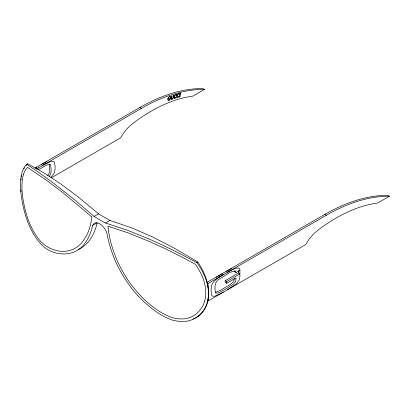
<?xml version="1.0" encoding="UTF-8"?>
<svg xmlns="http://www.w3.org/2000/svg" width="410" height="410" viewBox="0 0 410 410"><rect width="100%" height="100%" fill="white"/><g stroke="black" fill="none" stroke-linecap="round" stroke-linejoin="round"><path stroke-width="0.61" d="M20.925 180.226L21.146 178.586M234.428 278.697L233.644 281.48L230.553 284.309L219.985 290.531L215.45 292.351M23.806 168.899L24.477 167.818M47.678 175.562C50.594 172.702 49.179 168.151 49.349 164.533M49.19 176.433C52.055 173.333 51.106 168.377 50.558 164.584L49.19 164.246L46.602 165.092L38.642 169.489M207.014 282.423L324.869 214.379A197.446 113.995 -60 0 1 387.993 195.355L389.5 196.226A197.446 113.995 -60 0 0 326.375 215.25L207.967 283.612L207.465 283.32C205.646 275.658 202.15 268.514 197.815 261.969L174.547 248.286L152.73 237.026L131.774 227.898L110.003 220.436L104.181 217.203L98.579 213.846L78.402 197.082L60.695 183.89L43.901 172.856L27.783 163.8C23.57 166.363 22.114 171.595 21.192 176.146A48.39 18.66 72.8 0 0 21.192 195.416C23.232 208.962 26.655 222.666 33.851 234.464A43.562 18.45 70.7 0 0 41.266 244.447C52.905 256.855 75.594 257.987 85.347 242.582A90.359 50.758 61.3 0 0 92.675 225.387L97.144 222.804A90.369 51.173 60.9 0 1 89.759 240.034C86.566 244.078 82.743 247.686 77.941 249.716M26.25 165.399L27.783 163.8M50.983 177.156C55.611 173.686 55.816 166.803 54.187 161.806L53.351 161.279L52.183 161.191L50.584 161.55L42.701 165.379M192.977 319.067C197.517 317.56 201.192 314.198 203.934 310.37A49.518 33.902 48.4 0 0 207.475 283.325M92.675 225.387A10.793 6.063 61.3 0 1 99.656 223.834A10.793 6.396 58.7 0 1 107.02 233.669A90.359 53.541 58.7 0 0 114.754 259.561C119.669 271.031 126.331 281.69 134.075 291.454L134.516 291.997C145.022 303.59 157.163 314.813 172.21 320.051A43.562 30.412 46.4 0 0 184.433 321.404C195.032 320.928 204.288 312.851 207.147 302.775A48.39 34.829 42.9 0 0 207.147 283.505C205.179 275.889 201.407 268.883 196.779 262.569L179.975 253.631L164.379 245.933L149.209 239.056L127.607 230.302L105.519 223.025L99.656 219.816L94.1 216.429L74.236 199.485L51.783 181.809L36.557 170.832L26.747 164.4M216.167 277.457L221.938 273.808L223.445 274.68C219.258 277.344 214.312 279.748 211.96 284.371C210.96 287.943 210.602 292.202 211.96 295.671L212.795 296.199L213.969 296.286L215.563 295.928L223.445 292.094M227.734 289.619L235.617 284.35L237.211 282.869L239.22 279.933L239.886 276.776L239.886 269.58L239.148 268.048C235.002 267.366 231.312 270.574 227.734 272.204L226.223 271.333L231.64 268.473M34.968 168.146L36.91 166.983M36.475 169.017L38.417 167.849M35.25 167.936L139.841 107.553A197.446 113.995 -60 0 1 202.96 88.529L204.472 89.4L192.761 96.16A162.832 94.013 -60 0 0 132.758 123.497A30.945 17.866 -60 0 0 120.576 137.837L51.537 177.694M36.756 168.807L141.347 108.424A197.446 113.995 -60 0 1 204.472 89.4M94.1 216.429L98.579 213.846M105.519 223.025L110.003 220.436M196.779 262.569L197.815 261.969M234.228 270.626L234.525 271.656L236.032 272.527L239.886 270.303M225.157 280.696L238.379 273.065L239.886 273.936L226.668 281.567L225.157 280.696L225.157 282.418L226.668 283.289L236.032 277.883L235.658 281.46L233.31 284.227L227.504 287.979L219.499 292.407L216.962 293.222L215.588 292.883C214.517 287.999 214.276 281.48 219.545 278.892C224.721 276.412 229.708 271.02 235.591 271.087L236.032 272.527M389.5 196.226L377.789 202.986A162.832 94.013 -60 0 0 317.786 230.323A30.945 17.866 -60 0 0 305.604 244.662L207.967 301.032L207.967 299.162M197.282 316.874L198.281 316.294M41.195 164.507L46.965 161.494M139.841 107.553L141.347 108.424M324.869 214.379L326.375 215.25M44.336 162.77L45.848 163.641M229.139 269.718L230.645 270.59M218.796 275.699L220.303 276.571M238.379 270.641L238.379 273.065M226.668 281.567L226.668 283.289M207.967 283.612L207.967 287.343M21.079 191.67A49.538 22.037 69.4 0 1 20.925 189.927M170.944 98.672L171.021 99.256C174.532 100.64 173.712 89.944 172.907 98.016C171.933 100.563 170.304 98.108 171.708 96.34C172.6 95.535 171.59 95.966 170.939 96.324C171.877 96.258 170.785 98.072 170.944 98.672M168.202 98.774L168.505 100.148L169.602 99.784C169.166 97.693 171.262 97.18 169.996 99.712C169.268 100.752 167.239 100.635 167.705 99.046A2.158 1.245 -60 0 1 167.926 98.323C168.044 97.037 171.283 95.392 170.37 97.411C169.94 95.827 168.1 97.667 168.202 98.774M180.092 93.475C177.904 103.387 182.517 90.42 180.092 93.475M174.311 96.873L174.393 97.944L174.809 98.159L176.218 97.088L175.27 98.221L174.096 98.308A2.04 1.179 -60 0 1 173.809 97.626L173.973 96.493A2.26 1.307 -60 0 1 174.332 95.725A1.942 1.122 -60 0 1 174.829 95.105A2.019 1.168 -60 0 1 175.398 94.695L176.566 94.3L176.423 95.499L176.018 94.787L175.321 94.93L174.311 96.873M177.14 95.94L177.222 97.011L177.638 97.226L179.047 96.155L178.104 97.288L176.925 97.375A2.04 1.179 -60 0 1 176.638 96.688L176.802 95.561A2.26 1.307 -60 0 1 177.161 94.792A1.942 1.122 -60 0 1 177.658 94.172A2.019 1.168 -60 0 1 178.227 93.762L179.395 93.367L179.257 94.566L178.847 93.854L178.15 93.998L177.14 95.94M21.51 175.962L21.443 176.402L21.51 175.962M23.39 174.686L22.586 178.201A45.607 17.589 72.8 0 0 22.586 196.364C24.472 209.064 27.69 221.887 34.496 232.921A40.503 17.153 70.7 0 0 41.389 242.202C49.272 249.839 61.51 253.821 72.052 249.746A87.545 46.34 63.8 0 0 83.64 240.316L86.618 235.458A87.453 49.123 61.3 0 0 91.804 216.885L62.709 192.546L46.709 180.395L27.572 167.403L25.902 169.248L24.497 171.687L23.39 174.686M204.544 301.417C201.863 310.8 193.305 318.467 183.373 318.872A40.503 28.275 46.4 0 1 172.01 317.617C154.806 311.2 140.978 297.809 130.175 283.305A87.545 54.422 55.9 0 1 116.568 259.325L113.411 250.93A87.453 51.819 58.7 0 1 107.938 226.197L127.848 232.772L149.189 241.413L164.164 248.204L179.544 255.814L195.237 264.204C199.429 269.944 202.745 276.355 204.544 283.259A45.607 32.821 42.9 0 1 204.544 301.417"/></g></svg>
